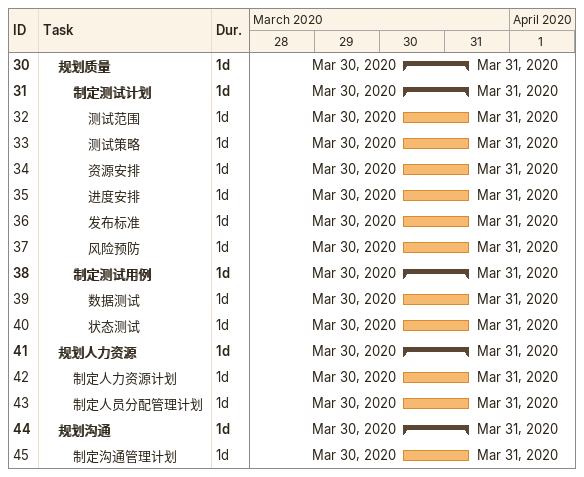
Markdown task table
| ID | Level | Task | Duration | Start | Finish |
|---|---|---|---|---|---|
| 30 | 2 | **规划质量** | 1d | 2020-03-30 | 2020-03-31 |
| 31 | 3 | **制定测试计划** | 1d | 2020-03-30 | 2020-03-31 |
| 32 | 4 | 测试范围 | 1d | 2020-03-30 | 2020-03-31 |
| 33 | 4 | 测试策略 | 1d | 2020-03-30 | 2020-03-31 |
| 34 | 4 | 资源安排 | 1d | 2020-03-30 | 2020-03-31 |
| 35 | 4 | 进度安排 | 1d | 2020-03-30 | 2020-03-31 |
| 36 | 4 | 发布标准 | 1d | 2020-03-30 | 2020-03-31 |
| 37 | 4 | 风险预防 | 1d | 2020-03-30 | 2020-03-31 |
| 38 | 3 | **制定测试用例** | 1d | 2020-03-30 | 2020-03-31 |
| 39 | 4 | 数据测试 | 1d | 2020-03-30 | 2020-03-31 |
| 40 | 4 | 状态测试 | 1d | 2020-03-30 | 2020-03-31 |
| 41 | 2 | **规划人力资源** | 1d | 2020-03-30 | 2020-03-31 |
| 42 | 3 | 制定人力资源计划 | 1d | 2020-03-30 | 2020-03-31 |
| 43 | 3 | 制定人员分配管理计划 | 1d | 2020-03-30 | 2020-03-31 |
| 44 | 2 | **规划沟通** | 1d | 2020-03-30 | 2020-03-31 |
| 45 | 3 | 制定沟通管理计划 | 1d | 2020-03-30 | 2020-03-31 |
